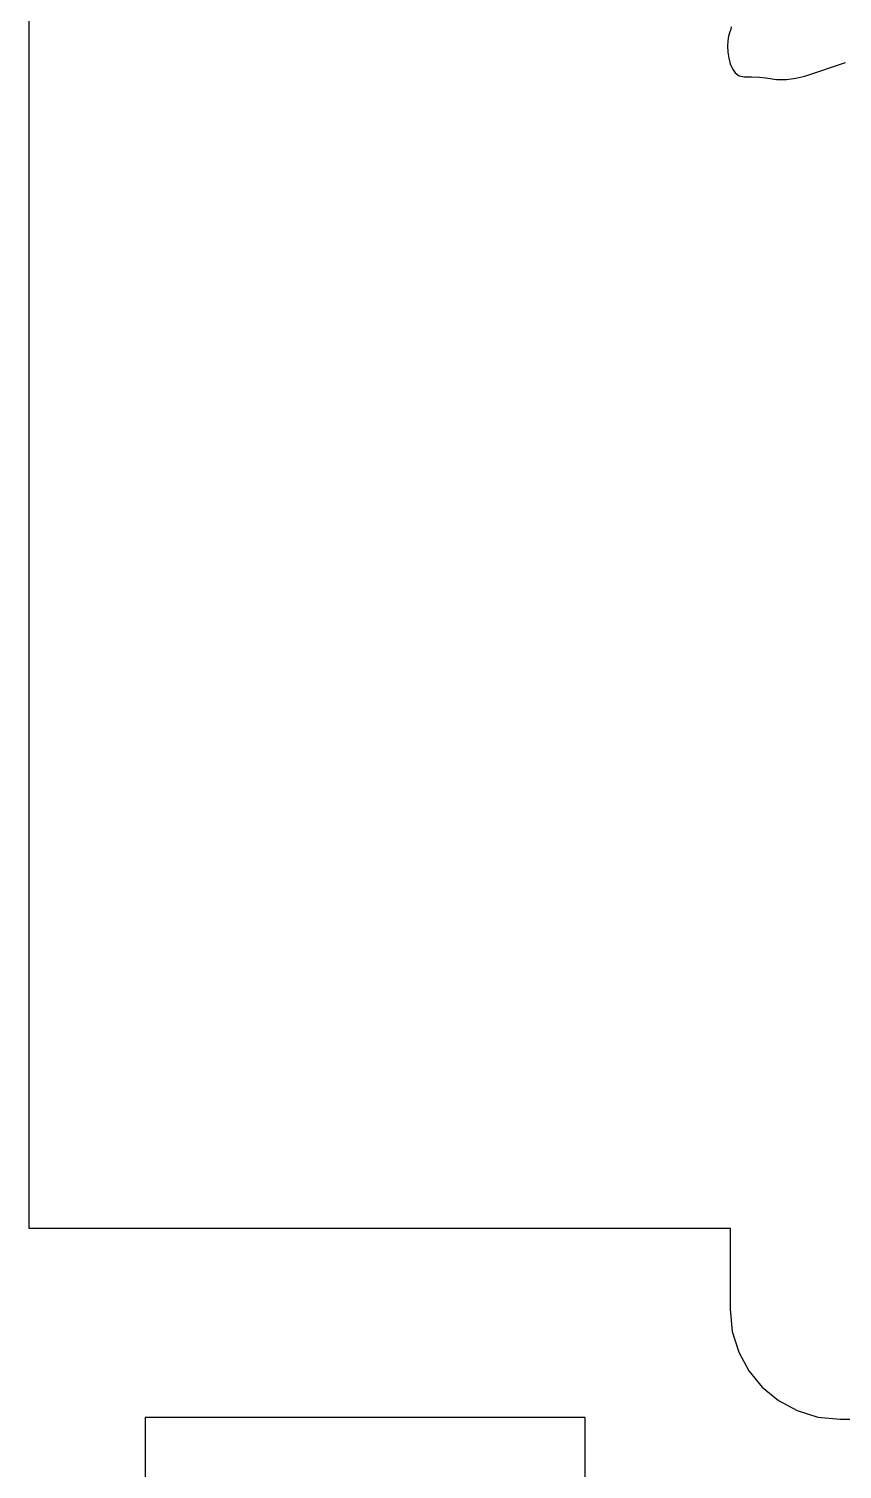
# Model space of a CAD drawing. Extents: x -7.8 to 4, y -2.2 to 5.8.
# Drawn here: x -7.698 to -6.533, y 1.952 to 4.015 of the extents above; entities that cross this region are included whole.
import ezdxf

# ---------------------------------------------------------------- set-up
doc = ezdxf.new("R2010")
doc.units = 0
doc.layers.add('LAYER_1', color=7, linetype='CONTINUOUS')

msp = doc.modelspace()

# ---------------------------------------------------------------- linework, layer by layer
at = {"layer": 'LAYER_1', "color": 250}
for points in [[(-7.6976, 5.1351), (-7.6976, 2.2972), (-6.6937, 2.2972), (-6.6937, 2.1811), (-6.6905, 2.1494), (-6.6813, 2.1199), (-6.6667, 2.0931), (-6.6475, 2.0698), (-6.6241, 2.0505), (-6.5974, 2.036), (-6.5679, 2.0268), (-6.5362, 2.0236), (-6.5362, 2.0236), (-5.2764, 2.0236), (-5.2447, 2.0268), (-5.2152, 2.036), (-5.1884, 2.0505), (-5.1651, 2.0698), (-5.1458, 2.0931), (-5.1313, 2.1199), (-5.1221, 2.1494), (-5.1189, 2.1811), (-5.1189, 2.2972), (-4.1149, 2.2972)], [(-7.1375, 1.8965), (-6.9013, 1.9104), (-6.9013, 2.0262), (-7.1375, 2.0262), (-7.5312, 2.0262), (-7.5312, 1.8965)]]:
    msp.add_lwpolyline(points, dxfattribs=at)
at = {"layer": 'LAYER_1'}
msp.add_lwpolyline([(-6.6922, 4.0179), (-6.6926, 4.0142), (-6.6938, 4.011), (-6.6957, 4.0046), (-6.6967, 3.998), (-6.6971, 3.9902), (-6.6967, 3.9818), (-6.6955, 3.9733), (-6.6934, 3.9651), (-6.6903, 3.9578), (-6.6861, 3.952), (-6.6806, 3.948), (-6.6733, 3.9465), (-6.6628, 3.9462), (-6.6516, 3.9459), (-6.6422, 3.9449), (-6.6273, 3.9425), (-6.613, 3.9425), (-6.5995, 3.9443), (-6.5868, 3.9473), (-6.5649, 3.9546), (-6.5483, 3.9603), (-6.5286, 3.9669)], dxfattribs=at)

doc.saveas('drawing.dxf')
